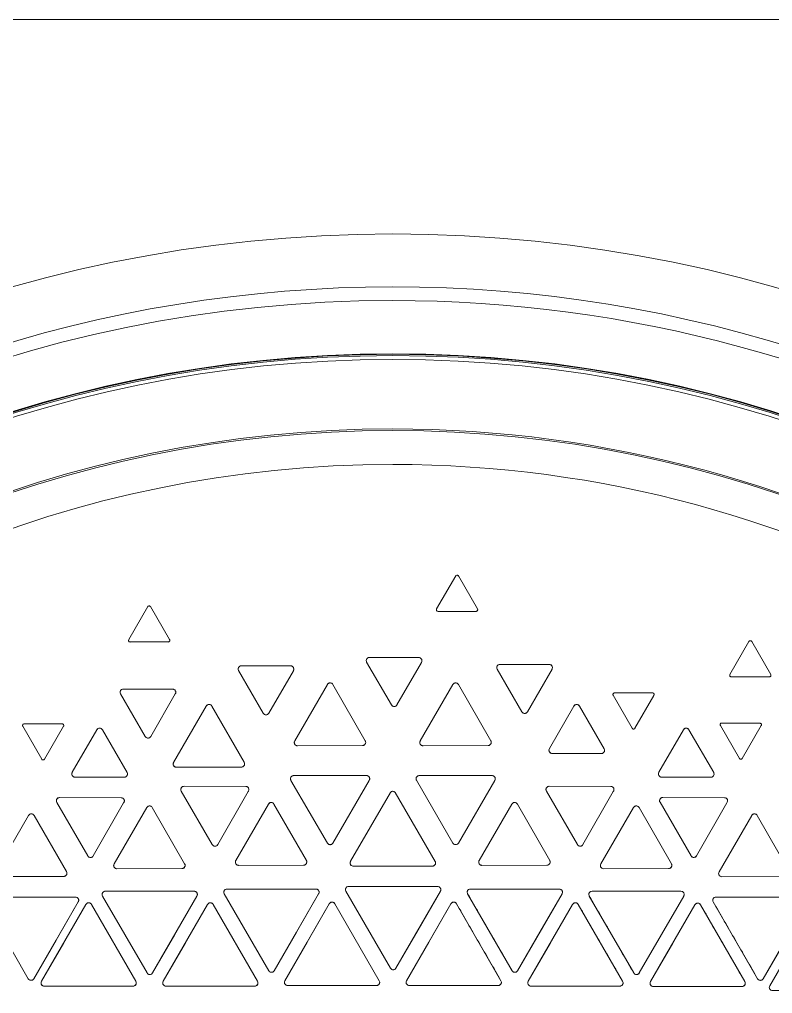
# Model space of a CAD drawing. Header units: millimetres. Extents: x 177 to 25619, y -4018 to 1995.
# Drawn here: x 1574.3 to 1809, y -1626.1 to -1322.3 of the extents above; entities that cross this region are included whole.
import ezdxf

# ---------------------------------------------------------------- set-up
doc = ezdxf.new("R2010")
doc.units = ezdxf.units.MM
doc.layers.add('A-ELEC-MECH-EQUIP', color=7, linetype='Continuous', lineweight=5)
doc.layers.add('CASSETTE UNIT 2.5 TR', color=7, linetype='Continuous', lineweight=9)

# ---------------------------------------------------------------- blocks, each defined once
blk = doc.blocks.new('CAN_MC-MCH_Cassette Indoor Unit3 - 2_0 TR-1100603-CONCOURSE LEVEL  VAC LAYOUT SHEET 2 OF 2')
at = {"layer": 'A-ELEC-MECH-EQUIP', "color": 3, "true_color": 0x00ff00}
for p, q in [((500.38, -459.14), (500.38, 459.13)), ((500.38, 459.13), (500.38, -459.14)), ((225.24, 127.5), (201.25, 113.65)), ((201.25, 113.65), (225.24, 127.5)), ((226.73, 126.64), (226.73, 98.94)), ((233.08, 122.89), (233.13, 102.61)), ((233.13, 102.61), (233.08, 122.89)), ((252.17, 113.57), (234.58, 123.75)), ((234.58, 123.75), (252.17, 113.57)), ((279.97, 115.39), (269.71, 109.48)), ((269.71, 109.48), (279.97, 115.39)), ((280.74, 103.1), (280.74, 114.95)), ((280.74, 114.95), (280.74, 103.1)), ((200.45, 109.54), (224.44, 95.69)), ((225.24, 98.07), (201.25, 111.92)), ((234.64, 101.75), (252.17, 111.84)), ((252.17, 111.84), (234.64, 101.75)), ((252.17, 111.84), (252.17, 111.84)), ((198.95, 80.97), (198.95, 108.67)), ((269.71, 108.6), (280, 102.66)), ((280, 102.66), (269.71, 108.6)), ((256.25, 104.78), (239.56, 95.11)), ((239.56, 95.11), (256.25, 104.78)), ((257.7, 84.66), (257.75, 103.91)), ((257.75, 103.91), (257.7, 84.66)), ((233.13, 102.61), (233.13, 102.61)), ((280, 102.66), (280, 102.66)), ((264.11, 99.05), (264.11, 83.71)), ((264.11, 83.71), (264.11, 99.05)), ((278.91, 92.29), (265.63, 99.94)), ((265.63, 99.94), (278.91, 92.29)), ((265.63, 99.94), (265.63, 99.94)), ((200.45, 80.11), (224.44, 93.96)), ((224.44, 93.96), (200.45, 80.11)), ((224.44, 93.96), (224.44, 93.96)), ((239.56, 93.38), (256.11, 83.94)), ((256.11, 83.94), (239.56, 93.38)), ((239.56, 93.38), (239.56, 93.38)), ((278.91, 92.29), (278.91, 92.29)), ((227.04, 90.5), (203.05, 76.64)), ((203.05, 76.64), (227.04, 90.5)), ((228.53, 89.63), (228.53, 61.93)), ((228.53, 89.63), (228.53, 89.63)), ((265.59, 82.84), (278.91, 90.57)), ((278.91, 90.57), (265.59, 82.84)), ((235.55, 86.04), (235.6, 65.77)), ((235.6, 65.77), (235.55, 86.04)), ((235.55, 86.04), (235.55, 86.04)), ((254.64, 76.72), (237.05, 86.9)), ((237.05, 86.9), (254.64, 76.72)), ((256.11, 83.94), (256.11, 83.94)), ((290.1, 84.92), (276.79, 77.19)), ((276.79, 77.19), (290.1, 84.92)), ((291.59, 68.7), (291.59, 84.04)), ((291.59, 84.04), (291.59, 68.7)), ((317.28, 76.42), (307, 82.36)), ((307, 82.36), (317.28, 76.42)), ((307, 82.36), (307, 82.36)), ((306.26, 81.92), (306.26, 70.07)), ((306.26, 70.07), (306.26, 81.92)), ((227.04, 61.07), (203.05, 74.92)), ((237.11, 64.91), (254.64, 74.99)), ((254.64, 74.99), (237.11, 64.91)), ((254.64, 74.99), (254.64, 74.99)), ((276.79, 75.47), (290.06, 67.82)), ((290.06, 67.82), (276.79, 75.47)), ((276.79, 75.47), (276.79, 75.47)), ((307.02, 69.63), (317.28, 75.54)), ((317.28, 75.54), (307.02, 69.63)), ((198.95, 43.04), (198.95, 70.74)), ((200.45, 71.61), (224.44, 57.76)), ((267.2, 67.48), (267.26, 47.2)), ((267.26, 47.2), (267.2, 67.48)), ((267.2, 67.48), (267.2, 67.48)), ((286.3, 58.16), (268.7, 68.34)), ((268.7, 68.34), (286.3, 58.16)), ((290.06, 67.82), (290.06, 67.82)), ((235.6, 65.77), (235.6, 65.77)), ((259.76, 65.97), (243.07, 56.29)), ((243.07, 56.29), (259.76, 65.97)), ((261.21, 45.84), (261.26, 65.1)), ((261.26, 65.1), (261.21, 45.84)), ((200.45, 42.18), (224.44, 56.03)), ((224.44, 56.03), (200.45, 42.18)), ((224.44, 56.03), (224.44, 56.03)), ((268.76, 46.34), (286.3, 56.43)), ((286.3, 56.43), (268.76, 46.34)), ((286.3, 56.43), (286.3, 56.43)), ((227.74, 52.57), (203.75, 38.72)), ((203.75, 38.72), (227.74, 52.57)), ((229.23, 24), (229.23, 51.7)), ((229.23, 51.7), (229.23, 24)), ((229.23, 51.7), (229.23, 51.7)), ((243.07, 54.57), (259.62, 45.13)), ((259.62, 45.13), (243.07, 54.57)), ((243.07, 54.57), (243.07, 54.57)), ((255.71, 38.79), (238.11, 48.97)), ((238.11, 48.97), (255.71, 38.79)), ((236.61, 48.11), (236.67, 27.84)), ((236.67, 27.84), (236.61, 48.11)), ((236.61, 48.11), (236.61, 48.11)), ((267.26, 47.2), (267.26, 47.2)), ((297.35, 48.13), (284.04, 40.4)), ((284.04, 40.4), (297.35, 48.13)), ((298.84, 31.92), (298.84, 47.25)), ((298.84, 47.25), (298.84, 31.92)), ((259.62, 45.13), (259.62, 45.13)), ((227.74, 23.14), (203.75, 36.99)), ((238.17, 26.98), (255.71, 37.07)), ((255.71, 37.07), (238.17, 26.98)), ((255.71, 37.07), (255.71, 37.07)), ((284.04, 38.68), (297.31, 31.03)), ((297.31, 31.03), (284.04, 38.68)), ((284.04, 38.68), (284.04, 38.68)), ((200.65, 33.68), (224.64, 19.83)), ((199.15, 32.82), (199.15, 5.11)), ((199.15, 5.11), (199.15, 32.82)), ((263.11, 31.77), (243.55, 20.42)), ((243.55, 20.42), (263.11, 31.77)), ((264.59, 8.22), (264.59, 30.92)), ((264.59, 30.92), (264.59, 8.22)), ((264.59, 30.92), (264.59, 30.92)), ((293.01, 20.43), (275.42, 30.61)), ((275.42, 30.61), (293.01, 20.43)), ((297.31, 31.03), (297.31, 31.03)), ((236.67, 27.84), (236.67, 27.84)), ((273.92, 29.75), (273.97, 9.47)), ((273.97, 9.47), (273.92, 29.75)), ((273.92, 29.75), (273.92, 29.75)), ((243.55, 18.7), (263.1, 7.35)), ((263.1, 7.35), (243.55, 18.7)), ((275.47, 8.61), (293.01, 18.7)), ((293.01, 18.7), (275.47, 8.61)), ((293.01, 18.7), (293.01, 18.7)), ((200.65, 4.25), (224.64, 18.1)), ((224.64, 18.1), (200.65, 4.25)), ((224.64, 18.1), (224.64, 18.1)), ((228.54, 14.64), (204.55, 0.79)), ((204.55, 0.79), (228.54, 14.64)), ((230.03, 0), (230.03, 13.77)), ((230.03, 13.77), (230.03, -13.93)), ((230.03, 13.77), (230.03, 13.77)), ((236.39, 12.2), (236.39, 0)), ((236.39, -12.37), (236.39, 12.2)), ((236.39, 12.2), (236.39, 12.2)), ((259.28, 0.78), (237.87, 13.2)), ((237.87, 13.2), (259.28, 0.78)), ((273.97, 9.47), (273.97, 9.47)), ((263.1, 7.35), (263.1, 7.35)), ((299.96, 8.19), (286.64, 0.46)), ((286.64, 0.46), (299.96, 8.19)), ((301.44, 0), (301.44, 7.32)), ((301.44, 7.32), (301.44, -8.02)), ((236.39, 0), (236.39, -12.37)), ((228.54, -14.79), (204.55, -0.94)), ((230.03, -13.93), (230.03, 0)), ((237.79, -13.17), (259.28, -0.71)), ((259.28, -0.71), (237.79, -13.17)), ((286.64, -1.25), (299.92, -8.9)), ((299.92, -8.9), (286.64, -1.25)), ((286.64, -1.25), (286.64, -1.25)), ((301.44, -8.02), (301.44, 0)), ((199.15, -5.11), (199.15, -32.82)), ((199.15, -32.82), (199.15, -5.11)), ((200.65, -4.25), (224.64, -18.1)), ((263.13, -7.35), (243.57, -18.7)), ((243.57, -18.7), (263.13, -7.35)), ((264.61, -30.91), (264.61, -8.21)), ((264.61, -8.21), (264.61, -30.91)), ((264.61, -8.21), (264.61, -8.21)), ((293.01, -18.7), (275.42, -8.52)), ((275.42, -8.52), (293.01, -18.7)), ((299.92, -8.9), (299.92, -8.9)), ((273.92, -9.38), (273.97, -29.66)), ((273.97, -29.66), (273.92, -9.38)), ((273.92, -9.38), (273.92, -9.38)), ((237.79, -13.17), (237.79, -13.17)), ((315.82, -14.07), (315.82, -25.92)), ((315.82, -25.92), (315.82, -14.07)), ((326.85, -19.57), (316.56, -13.63)), ((316.56, -13.63), (326.85, -19.57)), ((316.56, -13.63), (316.56, -13.63)), ((224.64, -19.83), (200.65, -33.68)), ((224.64, -19.83), (224.64, -19.83)), ((243.57, -20.43), (263.12, -31.77)), ((263.12, -31.77), (243.57, -20.43)), ((275.47, -30.52), (293.01, -20.43)), ((293.01, -20.43), (275.47, -30.52)), ((293.01, -20.43), (293.01, -20.43)), ((316.59, -26.36), (326.85, -20.44)), ((326.85, -20.44), (316.59, -26.36)), ((203.75, -37.14), (227.74, -23.29)), ((229.23, -51.86), (229.23, -24.16)), ((229.23, -24.16), (229.23, -51.86)), ((229.23, -24.16), (229.23, -24.16)), ((255.71, -37.07), (238.11, -26.89)), ((238.11, -26.89), (255.71, -37.07)), ((236.61, -27.75), (236.67, -48.02)), ((236.67, -48.02), (236.61, -27.75)), ((236.61, -27.75), (236.61, -27.75)), ((273.97, -29.66), (273.97, -29.66)), ((263.12, -31.77), (263.12, -31.77)), ((297.79, -32.49), (284.48, -40.22)), ((284.48, -40.22), (297.79, -32.49)), ((299.28, -48.7), (299.28, -33.37)), ((299.28, -33.37), (299.28, -48.7)), ((227.74, -52.72), (203.75, -38.87)), ((238.17, -48.88), (255.71, -38.79)), ((255.71, -38.79), (238.17, -48.88)), ((255.71, -38.79), (255.71, -38.79)), ((200.45, -42.18), (224.44, -56.03)), ((284.48, -41.94), (297.75, -49.59)), ((297.75, -49.59), (284.48, -41.94)), ((284.48, -41.94), (284.48, -41.94)), ((198.95, -70.75), (198.95, -43.04)), ((236.67, -48.02), (236.67, -48.02)), ((259.78, -47.84), (243.08, -57.51)), ((243.08, -57.51), (259.78, -47.84)), ((261.22, -67.96), (261.27, -48.71)), ((261.27, -48.71), (261.22, -67.96)), ((271.5, -49.66), (271.5, -65)), ((271.5, -65), (271.5, -49.66)), ((286.3, -56.43), (273.02, -48.78)), ((273.02, -48.78), (286.3, -56.43)), ((273.02, -48.78), (273.02, -48.78)), ((297.75, -49.59), (297.75, -49.59)), ((286.3, -56.43), (286.3, -56.43)), ((224.44, -57.75), (200.45, -71.61)), ((224.44, -57.75), (224.44, -57.75)), ((243.08, -59.24), (259.63, -68.68)), ((259.63, -68.68), (243.08, -59.24)), ((243.08, -59.24), (243.08, -59.24)), ((272.98, -65.88), (286.3, -58.15)), ((286.3, -58.15), (272.98, -65.88)), ((203.05, -75.07), (227.04, -61.22)), ((228.53, -62.09), (228.53, -89.78)), ((228.53, -62.09), (228.53, -62.09)), ((235.55, -65.68), (235.6, -85.95)), ((235.6, -85.95), (235.55, -65.68)), ((235.55, -65.68), (235.55, -65.68)), ((254.64, -74.99), (237.05, -64.81)), ((237.05, -64.81), (254.64, -74.99)), ((259.63, -68.68), (259.63, -68.68)), ((289.64, -68.63), (279.35, -74.57)), ((279.35, -74.57), (289.64, -68.63)), ((289.64, -68.63), (289.64, -68.63)), ((290.38, -80.92), (290.38, -69.07)), ((290.38, -69.07), (290.38, -80.92)), ((279.35, -75.45), (289.62, -81.36)), ((289.62, -81.36), (279.35, -75.45)), ((227.04, -90.65), (203.05, -76.8)), ((237.11, -86.81), (254.64, -76.72)), ((254.64, -76.72), (237.11, -86.81)), ((254.64, -76.72), (254.64, -76.72)), ((198.85, -108.85), (198.85, -81.15)), ((200.35, -80.29), (224.34, -94.14)), ((256.27, -83.26), (239.58, -92.93)), ((239.58, -92.93), (256.27, -83.26)), ((257.71, -103.38), (257.77, -84.12)), ((257.77, -84.12), (257.71, -103.38)), ((264.11, -83.79), (264.11, -99.13)), ((264.11, -99.13), (264.11, -83.79)), ((278.9, -90.56), (265.63, -82.91)), ((265.63, -82.91), (278.9, -90.56)), ((265.63, -82.91), (265.63, -82.91)), ((235.6, -85.95), (235.6, -85.95)), ((278.9, -90.56), (278.9, -90.56)), ((265.59, -100.01), (278.9, -92.27)), ((278.9, -92.27), (265.59, -100.01)), ((224.34, -95.86), (200.35, -109.71)), ((224.34, -95.86), (224.34, -95.86)), ((239.58, -94.65), (256.13, -104.09)), ((256.13, -104.09), (239.58, -94.65)), ((239.58, -94.65), (239.58, -94.65)), ((201.25, -113.69), (225.24, -99.84)), ((226.73, -100.71), (226.73, -128.41)), ((226.73, -100.71), (226.73, -100.71)), ((233.08, -102.52), (233.13, -122.8)), ((233.13, -122.8), (233.08, -102.52)), ((233.08, -102.52), (233.08, -102.52)), ((252.17, -111.84), (234.58, -101.66)), ((234.58, -101.66), (252.17, -111.84)), ((280.23, -102.07), (269.95, -108.01)), ((269.95, -108.01), (280.23, -102.07)), ((280.23, -102.07), (280.23, -102.07)), ((280.97, -114.36), (280.97, -102.51)), ((280.97, -102.51), (280.97, -114.36)), ((256.13, -104.09), (256.13, -104.09)), ((295.4, -105.47), (295.4, -117.32)), ((295.4, -117.32), (295.4, -105.47)), ((306.43, -110.97), (296.14, -105.03)), ((296.14, -105.03), (306.43, -110.97)), ((296.14, -105.03), (296.14, -105.03)), ((269.95, -108.89), (280.21, -114.8)), ((280.21, -114.8), (269.95, -108.89)), ((296.17, -117.76), (306.43, -111.84)), ((306.43, -111.84), (296.17, -117.76)), ((225.24, -129.27), (201.25, -115.42)), ((234.64, -123.66), (252.17, -113.57)), ((252.17, -113.57), (234.64, -123.66)), ((252.17, -113.57), (252.17, -113.57)), ((197.55, -146.03), (197.55, -118.32)), ((199.05, -117.46), (223.04, -131.31))]:
    blk.add_line(p, q, dxfattribs=at)
at = {"layer": 'A-ELEC-MECH-EQUIP', "color": 3, "true_color": 0x00ff00, "flags": 128}
for points in [[(198.95, 108.67), (198.98, 108.9), (199.06, 109.12), (199.19, 109.32), (199.35, 109.48), (199.55, 109.59), (199.77, 109.66), (200.01, 109.67), (200.23, 109.63), (200.45, 109.54)], [(224.44, 95.69), (212.44, 102.61), (200.45, 109.54)], [(201.25, 111.92), (213.24, 105), (225.24, 98.07)], [(226.73, 98.94), (226.71, 98.71), (226.63, 98.49), (226.5, 98.29), (226.33, 98.13), (226.13, 98.02), (225.91, 97.95), (225.68, 97.94), (225.45, 97.98), (225.24, 98.07)], [(224.44, 95.69), (224.62, 95.55), (224.77, 95.37), (224.88, 95.16), (224.93, 94.94), (224.93, 94.71), (224.88, 94.48), (224.78, 94.28), (224.63, 94.1), (224.44, 93.96)], [(227.04, 90.5), (227.25, 90.59), (227.48, 90.63), (227.71, 90.62), (227.93, 90.55), (228.13, 90.43), (228.3, 90.28), (228.43, 90.08), (228.51, 89.86), (228.53, 89.63)], [(264.11, 83.71), (264.15, 83.43), (264.28, 83.16), (264.48, 82.95), (264.73, 82.8), (265.02, 82.74), (265.31, 82.76), (265.59, 82.84)], [(291.59, 84.04), (291.54, 84.33), (291.42, 84.59), (291.22, 84.81), (290.96, 84.95), (290.68, 85.02), (290.39, 84.99), (290.1, 84.92)], [(200.45, 80.11), (200.23, 80.02), (200.01, 79.98), (199.77, 79.99), (199.55, 80.05), (199.35, 80.17), (199.19, 80.33), (199.06, 80.52), (198.98, 80.74), (198.95, 80.97)], [(203.05, 74.92), (215.04, 67.99), (227.04, 61.07)], [(198.95, 70.74), (198.98, 70.98), (199.06, 71.19), (199.19, 71.39), (199.35, 71.55), (199.55, 71.66), (199.77, 71.73), (200.01, 71.74), (200.23, 71.7), (200.45, 71.61)], [(224.44, 57.76), (212.44, 64.68), (200.45, 71.61)], [(228.53, 61.93), (228.51, 61.7), (228.43, 61.48), (228.3, 61.29), (228.13, 61.13), (227.93, 61.01), (227.71, 60.95), (227.48, 60.94), (227.25, 60.98), (227.04, 61.07)], [(224.44, 57.76), (224.62, 57.62), (224.77, 57.44), (224.88, 57.23), (224.93, 57.01), (224.93, 56.78), (224.88, 56.56), (224.78, 56.35), (224.63, 56.17), (224.44, 56.03)], [(227.74, 52.57), (227.95, 52.66), (228.18, 52.7), (228.41, 52.69), (228.63, 52.62), (228.83, 52.51), (229, 52.35), (229.13, 52.15), (229.21, 51.93), (229.23, 51.7)], [(298.84, 47.25), (298.79, 47.54), (298.67, 47.81), (298.47, 48.02), (298.21, 48.16), (297.93, 48.23), (297.64, 48.2), (297.35, 48.13)], [(200.45, 42.18), (200.23, 42.09), (200.01, 42.05), (199.77, 42.06), (199.55, 42.12), (199.35, 42.24), (199.19, 42.4), (199.06, 42.59), (198.98, 42.81), (198.95, 43.04)], [(203.75, 36.99), (215.74, 30.06), (227.74, 23.14)], [(199.15, 32.82), (199.18, 33.05), (199.26, 33.26), (199.39, 33.46), (199.55, 33.62), (199.75, 33.73), (199.97, 33.8), (200.21, 33.81), (200.43, 33.77), (200.65, 33.68)], [(224.64, 19.83), (212.64, 26.75), (200.65, 33.68)], [(229.23, 24), (229.21, 23.77), (229.13, 23.55), (229, 23.36), (228.83, 23.2), (228.63, 23.08), (228.41, 23.02), (228.18, 23.01), (227.95, 23.05), (227.74, 23.14)], [(224.64, 19.83), (224.82, 19.69), (224.97, 19.51), (225.08, 19.31), (225.13, 19.08), (225.13, 18.85), (225.08, 18.63), (224.98, 18.42), (224.83, 18.24), (224.64, 18.1)], [(228.54, 14.64), (228.75, 14.73), (228.98, 14.77), (229.21, 14.76), (229.43, 14.69), (229.63, 14.58), (229.8, 14.42), (229.93, 14.22), (230.01, 14), (230.03, 13.77)], [(301.44, 7.32), (301.4, 7.61), (301.27, 7.87), (301.07, 8.08), (300.82, 8.23), (300.53, 8.29), (300.24, 8.27), (299.96, 8.19)], [(200.65, 4.25), (200.43, 4.16), (200.21, 4.12), (199.97, 4.13), (199.75, 4.2), (199.55, 4.31), (199.39, 4.47), (199.26, 4.66), (199.18, 4.88), (199.15, 5.11)], [(204.55, -0.94), (216.54, -7.86), (228.54, -14.79)], [(199.15, -5.11), (199.18, -4.88), (199.26, -4.66), (199.39, -4.47), (199.55, -4.31), (199.75, -4.2), (199.97, -4.13), (200.21, -4.12), (200.43, -4.16), (200.65, -4.25)], [(224.64, -18.1), (212.64, -11.18), (200.65, -4.25)], [(230.03, -13.93), (230.01, -14.16), (229.93, -14.38), (229.8, -14.57), (229.63, -14.73), (229.43, -14.84), (229.21, -14.91), (228.98, -14.92), (228.75, -14.88), (228.54, -14.79)], [(224.64, -18.1), (224.82, -18.24), (224.97, -18.42), (225.08, -18.62), (225.13, -18.85), (225.13, -19.08), (225.08, -19.3), (224.98, -19.51), (224.83, -19.69), (224.64, -19.83)], [(227.74, -23.29), (227.95, -23.2), (228.18, -23.16), (228.41, -23.17), (228.63, -23.24), (228.83, -23.35), (229, -23.51), (229.13, -23.71), (229.21, -23.92), (229.23, -24.16)], [(200.65, -33.68), (200.43, -33.77), (200.21, -33.81), (199.97, -33.8), (199.75, -33.73), (199.55, -33.62), (199.39, -33.46), (199.26, -33.27), (199.18, -33.05), (199.15, -32.82)], [(299.28, -33.37), (299.23, -33.08), (299.1, -32.81), (298.9, -32.6), (298.65, -32.46), (298.37, -32.39), (298.07, -32.42), (297.79, -32.49)], [(203.75, -38.87), (215.74, -45.79), (227.74, -52.72)], [(198.95, -43.04), (198.98, -42.81), (199.06, -42.59), (199.19, -42.4), (199.35, -42.24), (199.55, -42.13), (199.77, -42.06), (200.01, -42.05), (200.23, -42.09), (200.45, -42.18)], [(224.44, -56.03), (212.44, -49.11), (200.45, -42.18)], [(229.23, -51.86), (229.21, -52.09), (229.13, -52.31), (229, -52.5), (228.83, -52.66), (228.63, -52.77), (228.41, -52.84), (228.18, -52.85), (227.95, -52.81), (227.74, -52.72)], [(224.44, -56.03), (224.62, -56.17), (224.77, -56.35), (224.88, -56.55), (224.93, -56.78), (224.93, -57.01), (224.88, -57.23), (224.78, -57.44), (224.63, -57.62), (224.44, -57.75)], [(227.04, -61.22), (227.25, -61.13), (227.48, -61.09), (227.71, -61.1), (227.93, -61.17), (228.13, -61.28), (228.3, -61.44), (228.43, -61.63), (228.51, -61.85), (228.53, -62.09)], [(271.5, -65), (271.54, -65.29), (271.67, -65.55), (271.87, -65.77), (272.12, -65.91), (272.41, -65.98), (272.7, -65.95), (272.98, -65.88)], [(200.45, -71.61), (200.23, -71.7), (200.01, -71.74), (199.77, -71.73), (199.55, -71.66), (199.35, -71.55), (199.19, -71.39), (199.06, -71.19), (198.98, -70.98), (198.95, -70.75)], [(203.05, -76.8), (215.04, -83.72), (227.04, -90.65)], [(198.85, -81.15), (198.88, -80.92), (198.96, -80.7), (199.08, -80.5), (199.25, -80.35), (199.45, -80.23), (199.67, -80.16), (199.9, -80.15), (200.13, -80.19), (200.35, -80.29)], [(224.34, -94.14), (212.34, -87.21), (200.35, -80.29)], [(228.53, -89.78), (228.51, -90.02), (228.43, -90.23), (228.3, -90.43), (228.13, -90.59), (227.93, -90.7), (227.71, -90.77), (227.48, -90.78), (227.25, -90.74), (227.04, -90.65)], [(224.34, -94.14), (224.52, -94.27), (224.67, -94.45), (224.78, -94.66), (224.83, -94.88), (224.83, -95.11), (224.78, -95.34), (224.67, -95.54), (224.52, -95.72), (224.34, -95.86)], [(225.24, -99.84), (225.45, -99.75), (225.68, -99.71), (225.91, -99.72), (226.13, -99.79), (226.33, -99.9), (226.5, -100.06), (226.63, -100.26), (226.71, -100.48), (226.73, -100.71)], [(264.11, -99.13), (264.15, -99.42), (264.28, -99.68), (264.48, -99.9), (264.73, -100.04), (265.02, -100.11), (265.31, -100.08), (265.59, -100.01)], [(200.35, -109.71), (200.13, -109.8), (199.9, -109.85), (199.67, -109.83), (199.45, -109.77), (199.25, -109.65), (199.08, -109.49), (198.96, -109.3), (198.88, -109.08), (198.85, -108.85)], [(201.25, -115.42), (213.24, -122.34), (225.24, -129.27)], [(197.55, -118.32), (197.58, -118.09), (197.66, -117.87), (197.79, -117.68), (197.95, -117.52), (198.15, -117.41), (198.37, -117.34), (198.61, -117.33), (198.83, -117.37), (199.05, -117.46)], [(223.04, -131.31), (211.04, -124.39), (199.05, -117.46)]]:
    blk.add_lwpolyline(points, dxfattribs=at)
at = {"layer": 'A-ELEC-MECH-EQUIP', "color": 3, "true_color": 0x00ff00}
for centre, radius, start, end in [((0, 0), 433.5, 360, 180), ((0, 0), 412.75, 0, 180), ((0, 0), 396.14, 360, 180), ((0, 0), 395.97, 360, 180), ((0, 0), 395.57, 360, 180), ((0, 0), 394.39, 360, 180), ((0, 0), 372.71, 0, 180), ((0, 0), 372.2, 360, 180), ((0, 0), 361.63, 0, 180), ((0, 0), 417.01, 322.3479, 37.6931), ((0, 0), 417.01, 322.3479, 37.6931), ((280.23, 114.95), 0.509, 0, 119.9708), ((201.75, 112.79), 0.996, 120, 240), ((251.67, 112.71), 0.998, 300.0546, 59.9454), ((269.97, 109.04), 0.505, 119.9708, 240), ((256.75, 103.91), 0.997, 359.8486, 119.9969), ((234.14, 102.62), 1, 180.6962, 299.9133), ((280.24, 103.1), 0.499, 240.8062, 0), ((265.13, 99.05), 1.02, 60.1739, 180), ((240.06, 94.24), 0.998, 120.0869, 239.9131), ((278.41, 91.43), 0.992, 300.1521, 59.8479), ((236.55, 86.04), 0.999, 59.9454, 179.8812), ((256.74, 84.66), 0.956, 228.5413, 359.8486), ((265.09, 83.71), 0.976, 180, 300.1061), ((290.61, 84.04), 0.976, 0, 120.1061), ((306.75, 81.92), 0.499, 60.8062, 180), ((203.55, 75.78), 0.996, 120, 240), ((254.14, 75.86), 0.998, 300.0546, 59.9454), ((277.29, 76.33), 0.992, 120.1521, 239.8479), ((317.03, 75.98), 0.505, 299.9708, 60), ((306.76, 70.07), 0.509, 180, 299.9708), ((268.2, 67.47), 0.999, 59.9454, 179.8812), ((290.57, 68.7), 1.02, 240.1739, 0), ((236.61, 65.78), 1, 180.6962, 299.9133), ((260.26, 65.1), 0.997, 359.8486, 119.9969), ((285.8, 57.29), 0.998, 300.0546, 59.9454), ((243.57, 55.43), 0.998, 120.0869, 239.9131), ((237.61, 48.11), 0.999, 59.9454, 179.8812), ((260.25, 45.85), 0.956, 228.5413, 359.8486), ((268.26, 47.21), 1, 180.6962, 299.9133), ((297.86, 47.25), 0.976, 0, 120.1061), ((284.54, 39.54), 0.992, 120.1521, 239.8479), ((204.25, 37.85), 0.996, 120, 240), ((255.21, 37.93), 0.998, 300.0546, 59.9454), ((263.61, 30.92), 0.981, 359.7666, 120.1243), ((274.92, 29.74), 0.999, 59.9454, 179.8812), ((297.82, 31.92), 1.02, 240.1739, 0), ((237.67, 27.85), 1, 180.6962, 299.9133), ((244.05, 19.56), 0.996, 120.1243, 239.8676), ((292.51, 19.57), 0.998, 300.0546, 59.9454), ((237.37, 12.35), 0.991, 59.8676, 188.5973), ((274.97, 9.48), 1, 180.6962, 299.9133), ((263.6, 8.22), 0.996, 240.2373, 0.0112), ((300.46, 7.32), 0.976, 360, 120.1061), ((0, 0), 433.5, 180, 360), ((0, 0), 412.75, 180, 0), ((0, 0), 396.14, 180, 360), ((0, 0), 395.97, 180, 360), ((0, 0), 395.57, 180, 360), ((0, 0), 394.39, 180, 360), ((0, 0), 372.71, 180, 0), ((0, 0), 372.2, 180, 360), ((0, 0), 361.63, 180, 0), ((205.05, -0.08), 0.996, 120, 240), ((258.84, 0.04), 0.859, 300.1243, 59.8676), ((287.14, -0.4), 0.992, 120.1521, 239.8479), ((263.62, -8.2), 0.981, 359.7666, 120.1243), ((274.92, -9.39), 0.999, 59.9454, 179.8812), ((300.42, -8.02), 1.02, 240.1739, 0), ((237.33, -12.37), 0.932, 180, 300), ((316.32, -14.07), 0.499, 60.8062, 180), ((244.07, -19.56), 0.996, 120.1243, 239.8676), ((292.51, -19.56), 0.998, 300.0546, 59.9454), ((326.59, -20), 0.505, 299.9708, 60), ((237.61, -27.75), 0.999, 59.9454, 179.8812), ((316.33, -25.92), 0.509, 180, 299.9708), ((274.97, -29.65), 1, 180.6962, 299.9133), ((263.61, -30.91), 0.996, 240.2373, 0.0112), ((298.3, -33.37), 0.976, 360, 120.1061), ((204.25, -38), 0.996, 120, 240), ((255.21, -37.93), 0.998, 300.0546, 59.9454), ((284.98, -41.08), 0.992, 120.1521, 239.8479), ((237.67, -48.01), 1, 180.6962, 299.9133), ((260.27, -48.71), 0.997, 359.8486, 119.9969), ((272.52, -49.66), 1.02, 60.1739, 180), ((298.26, -48.7), 1.02, 240.1739, 0), ((243.58, -58.38), 0.998, 120.0869, 239.9131), ((285.8, -57.29), 0.992, 300.1521, 59.8479), ((236.55, -65.68), 0.999, 59.9454, 179.8812), ((272.48, -65), 0.976, 180, 300.1061), ((260.26, -67.96), 0.956, 228.5413, 359.8486), ((289.88, -69.07), 0.499, 0, 119.1938), ((203.55, -75.93), 0.996, 120, 240), ((254.14, -75.86), 0.998, 300.0546, 59.9454), ((279.61, -75.01), 0.505, 120, 240.0292), ((289.87, -80.92), 0.509, 240.0292, 0), ((256.77, -84.12), 0.997, 359.8486, 119.9969), ((265.13, -83.79), 1.02, 60.1739, 180), ((236.61, -85.94), 1, 180.6962, 299.9133), ((278.41, -91.42), 0.992, 300.1521, 59.8479), ((240.08, -93.79), 0.998, 120.0869, 239.9131), ((265.08, -99.13), 0.976, 180, 300.1061), ((234.08, -102.53), 0.999, 59.9454, 179.8812), ((280.47, -102.51), 0.499, 0, 119.1938), ((256.76, -103.37), 0.956, 228.5413, 359.8486), ((295.9, -105.47), 0.499, 60.8062, 180), ((270.2, -108.45), 0.505, 120, 240.0292), ((251.67, -112.7), 0.998, 300.0546, 59.9454), ((306.17, -111.41), 0.505, 299.9708, 60), ((201.75, -114.56), 0.996, 120, 240), ((280.46, -114.36), 0.509, 240.0292, 0), ((295.91, -117.32), 0.509, 180, 299.9708)]:
    blk.add_arc(centre, radius, start, end, dxfattribs=at)
for points in [[(226.73, 98.94), (226.73, 103.55), (226.73, 112.79), (226.73, 122.02), (226.73, 126.64)], [(280.74, 114.95), (280.74, 115.04), (280.69, 115.22), (280.5, 115.41), (280.23, 115.48), (280.05, 115.44), (279.97, 115.39)], [(269.71, 109.48), (269.64, 109.43), (269.51, 109.31), (269.44, 109.04), (269.51, 108.77), (269.64, 108.65), (269.71, 108.6)], [(198.95, 108.67), (198.95, 104.06), (198.95, 94.82), (198.95, 85.59), (198.95, 80.97)], [(257.75, 103.91), (257.75, 104.01), (257.72, 104.21), (257.59, 104.48), (257.38, 104.7), (257.12, 104.86), (256.83, 104.92), (256.53, 104.9), (256.34, 104.83), (256.25, 104.78)], [(233.13, 102.61), (233.14, 102.51), (233.17, 102.31), (233.3, 102.04), (233.51, 101.82), (233.77, 101.67), (234.06, 101.61), (234.37, 101.63), (234.55, 101.7), (234.64, 101.75)], [(280, 102.66), (280.07, 102.62), (280.25, 102.58), (280.5, 102.65), (280.69, 102.84), (280.74, 103.01), (280.74, 103.1)], [(265.63, 99.94), (265.55, 99.99), (265.36, 100.06), (265.05, 100.08), (264.75, 100.01), (264.48, 99.86), (264.27, 99.63), (264.14, 99.36), (264.11, 99.15), (264.11, 99.05)], [(228.53, 61.93), (228.53, 66.55), (228.53, 75.78), (228.53, 85.01), (228.53, 89.63)], [(237.05, 86.9), (236.96, 86.95), (236.78, 87.03), (236.48, 87.05), (236.18, 86.98), (235.92, 86.83), (235.71, 86.61), (235.58, 86.34), (235.55, 86.14), (235.55, 86.04)], [(256.11, 83.94), (256.19, 83.87), (256.37, 83.76), (256.67, 83.69), (256.99, 83.72), (257.28, 83.85), (257.51, 84.06), (257.66, 84.34), (257.7, 84.55), (257.7, 84.66)], [(307, 82.36), (306.92, 82.4), (306.75, 82.44), (306.49, 82.37), (306.3, 82.18), (306.26, 82.01), (306.26, 81.92)], [(317.28, 75.54), (317.35, 75.59), (317.48, 75.71), (317.56, 75.98), (317.49, 76.25), (317.36, 76.37), (317.28, 76.42)], [(198.95, 70.74), (198.95, 66.13), (198.95, 56.89), (198.95, 47.66), (198.95, 43.04)], [(306.26, 70.07), (306.26, 69.98), (306.3, 69.8), (306.5, 69.61), (306.76, 69.54), (306.94, 69.58), (307.02, 69.63)], [(268.7, 68.34), (268.62, 68.39), (268.43, 68.46), (268.13, 68.48), (267.83, 68.42), (267.57, 68.27), (267.37, 68.05), (267.23, 67.77), (267.2, 67.57), (267.2, 67.48)], [(290.06, 67.82), (290.15, 67.77), (290.34, 67.7), (290.65, 67.67), (290.95, 67.74), (291.21, 67.9), (291.42, 68.12), (291.56, 68.4), (291.59, 68.6), (291.59, 68.7)], [(235.6, 65.77), (235.61, 65.67), (235.64, 65.47), (235.77, 65.2), (235.98, 64.98), (236.24, 64.83), (236.54, 64.76), (236.84, 64.78), (237.02, 64.86), (237.11, 64.91)], [(261.26, 65.1), (261.26, 65.2), (261.23, 65.4), (261.1, 65.67), (260.89, 65.89), (260.63, 66.04), (260.34, 66.11), (260.04, 66.09), (259.85, 66.02), (259.76, 65.97)], [(238.11, 48.97), (238.03, 49.02), (237.84, 49.1), (237.54, 49.12), (237.24, 49.05), (236.98, 48.9), (236.78, 48.68), (236.64, 48.41), (236.61, 48.21), (236.61, 48.11)], [(259.62, 45.13), (259.7, 45.06), (259.88, 44.95), (260.19, 44.88), (260.5, 44.91), (260.79, 45.04), (261.02, 45.25), (261.17, 45.53), (261.21, 45.74), (261.21, 45.84)], [(267.26, 47.2), (267.26, 47.1), (267.29, 46.9), (267.42, 46.63), (267.63, 46.41), (267.89, 46.26), (268.19, 46.2), (268.49, 46.22), (268.68, 46.29), (268.76, 46.34)], [(264.59, 30.92), (264.59, 31.01), (264.56, 31.21), (264.43, 31.48), (264.23, 31.7), (263.97, 31.85), (263.68, 31.91), (263.38, 31.89), (263.2, 31.82), (263.11, 31.77)], [(275.42, 30.61), (275.33, 30.66), (275.14, 30.73), (274.84, 30.76), (274.55, 30.69), (274.29, 30.54), (274.08, 30.32), (273.95, 30.05), (273.92, 29.85), (273.92, 29.75)], [(297.31, 31.03), (297.4, 30.98), (297.59, 30.91), (297.9, 30.89), (298.2, 30.95), (298.46, 31.11), (298.67, 31.33), (298.81, 31.61), (298.84, 31.81), (298.84, 31.92)], [(236.67, 27.84), (236.67, 27.74), (236.7, 27.54), (236.83, 27.27), (237.04, 27.05), (237.3, 26.9), (237.6, 26.83), (237.9, 26.85), (238.09, 26.93), (238.17, 26.98)], [(273.97, 9.47), (273.97, 9.37), (274, 9.17), (274.14, 8.9), (274.34, 8.68), (274.61, 8.53), (274.9, 8.47), (275.2, 8.49), (275.39, 8.56), (275.47, 8.61)], [(263.1, 7.35), (263.19, 7.3), (263.37, 7.23), (263.67, 7.21), (263.97, 7.27), (264.23, 7.42), (264.43, 7.65), (264.56, 7.92), (264.59, 8.12), (264.59, 8.22)], [(204.55, 0.79), (204.45, 0.73), (204.29, 0.6), (204.11, 0.32), (204.06, 0.11), (204.05, 0)], [(259.7, 0), (259.71, 0.1), (259.68, 0.31), (259.53, 0.59), (259.37, 0.73), (259.28, 0.78)], [(259.28, -0.71), (259.36, -0.66), (259.51, -0.54), (259.66, -0.29), (259.7, -0.1), (259.7, 0)], [(286.64, 0.46), (286.55, 0.41), (286.39, 0.28), (286.28, 0.1), (286.23, 0)], [(264.61, -8.21), (264.61, -8.11), (264.58, -7.91), (264.45, -7.64), (264.25, -7.42), (263.99, -7.27), (263.7, -7.21), (263.4, -7.23), (263.22, -7.3), (263.13, -7.35)], [(275.42, -8.52), (275.33, -8.47), (275.14, -8.4), (274.84, -8.37), (274.55, -8.44), (274.29, -8.59), (274.08, -8.81), (273.95, -9.08), (273.92, -9.28), (273.92, -9.38)], [(299.92, -8.9), (300, -8.95), (300.19, -9.03), (300.5, -9.05), (300.8, -8.98), (301.07, -8.83), (301.28, -8.6), (301.41, -8.32), (301.44, -8.12), (301.44, -8.02)], [(236.39, -12.37), (236.39, -12.46), (236.42, -12.64), (236.54, -12.9), (236.74, -13.11), (236.98, -13.25), (237.25, -13.31), (237.54, -13.29), (237.71, -13.22), (237.79, -13.17)], [(316.56, -13.63), (316.49, -13.59), (316.31, -13.54), (316.06, -13.62), (315.87, -13.81), (315.82, -13.98), (315.82, -14.07)], [(200.65, -33.68), (204.65, -31.37), (212.64, -26.75), (220.64, -22.13), (224.64, -19.83)], [(326.85, -20.44), (326.92, -20.4), (327.05, -20.27), (327.12, -20.01), (327.05, -19.74), (326.92, -19.61), (326.85, -19.57)], [(227.74, -23.29), (223.74, -25.6), (215.74, -30.22), (207.75, -34.83), (203.75, -37.14)], [(238.11, -26.89), (238.03, -26.84), (237.84, -26.76), (237.54, -26.74), (237.24, -26.81), (236.98, -26.96), (236.78, -27.18), (236.64, -27.45), (236.61, -27.65), (236.61, -27.75)], [(315.82, -25.92), (315.82, -26.01), (315.87, -26.18), (316.06, -26.38), (316.33, -26.45), (316.51, -26.4), (316.59, -26.36)], [(273.97, -29.66), (273.97, -29.76), (274, -29.96), (274.14, -30.23), (274.34, -30.45), (274.61, -30.6), (274.9, -30.66), (275.2, -30.64), (275.39, -30.57), (275.47, -30.52)], [(263.12, -31.77), (263.21, -31.82), (263.39, -31.89), (263.69, -31.92), (263.98, -31.85), (264.25, -31.7), (264.45, -31.48), (264.58, -31.21), (264.61, -31.01), (264.61, -30.91)], [(198.95, -43.04), (198.95, -47.66), (198.95, -56.89), (198.95, -66.13), (198.95, -70.75)], [(236.67, -48.02), (236.67, -48.12), (236.7, -48.32), (236.83, -48.59), (237.04, -48.81), (237.3, -48.96), (237.6, -49.03), (237.9, -49), (238.09, -48.93), (238.17, -48.88)], [(261.27, -48.71), (261.27, -48.61), (261.24, -48.41), (261.11, -48.14), (260.91, -47.92), (260.65, -47.76), (260.35, -47.7), (260.05, -47.72), (259.86, -47.79), (259.78, -47.84)], [(200.45, -71.61), (204.45, -69.3), (212.44, -64.68), (220.44, -60.06), (224.44, -57.75)], [(227.04, -61.22), (223.04, -63.53), (215.04, -68.15), (207.05, -72.76), (203.05, -75.07)], [(228.53, -89.78), (228.53, -85.17), (228.53, -75.94), (228.53, -66.7), (228.53, -62.09)], [(259.63, -68.68), (259.71, -68.75), (259.89, -68.86), (260.2, -68.93), (260.51, -68.9), (260.8, -68.77), (261.03, -68.56), (261.19, -68.28), (261.22, -68.07), (261.22, -67.96)], [(290.38, -69.07), (290.38, -68.98), (290.33, -68.81), (290.15, -68.62), (289.89, -68.55), (289.71, -68.59), (289.64, -68.63)], [(279.35, -74.57), (279.28, -74.61), (279.15, -74.74), (279.08, -75.01), (279.15, -75.27), (279.28, -75.4), (279.35, -75.45)], [(198.85, -81.15), (198.85, -85.77), (198.85, -95), (198.85, -104.23), (198.85, -108.85)], [(289.62, -81.36), (289.69, -81.41), (289.87, -81.45), (290.13, -81.38), (290.33, -81.19), (290.38, -81.01), (290.38, -80.92)], [(257.77, -84.12), (257.77, -84.02), (257.74, -83.82), (257.61, -83.55), (257.4, -83.33), (257.14, -83.18), (256.84, -83.11), (256.54, -83.13), (256.36, -83.21), (256.27, -83.26)], [(235.6, -85.95), (235.6, -86.05), (235.64, -86.25), (235.77, -86.52), (235.98, -86.74), (236.24, -86.89), (236.53, -86.96), (236.83, -86.93), (237.02, -86.86), (237.11, -86.81)], [(200.35, -109.71), (204.34, -107.4), (212.34, -102.79), (220.34, -98.17), (224.34, -95.86)], [(225.24, -99.84), (221.24, -102.15), (213.24, -106.77), (205.25, -111.38), (201.25, -113.69)], [(226.73, -128.41), (226.73, -123.79), (226.73, -114.56), (226.73, -105.32), (226.73, -100.71)], [(280.97, -102.51), (280.97, -102.42), (280.93, -102.25), (280.74, -102.06), (280.48, -101.99), (280.31, -102.03), (280.23, -102.07)], [(296.14, -105.03), (296.07, -104.99), (295.89, -104.95), (295.64, -105.02), (295.45, -105.21), (295.4, -105.38), (295.4, -105.47)], [(269.95, -108.01), (269.87, -108.05), (269.74, -108.18), (269.67, -108.45), (269.74, -108.71), (269.87, -108.84), (269.95, -108.89)], [(306.43, -111.84), (306.5, -111.8), (306.63, -111.67), (306.7, -111.41), (306.63, -111.14), (306.5, -111.01), (306.43, -110.97)], [(280.21, -114.8), (280.29, -114.85), (280.46, -114.89), (280.73, -114.82), (280.92, -114.63), (280.97, -114.45), (280.97, -114.36)], [(197.55, -118.32), (197.55, -122.94), (197.55, -132.17), (197.55, -141.41), (197.55, -146.03)], [(295.4, -117.32), (295.4, -117.41), (295.45, -117.58), (295.64, -117.78), (295.91, -117.85), (296.09, -117.81), (296.17, -117.76)]]:
    blk.add_open_spline(points, degree=3, dxfattribs=at)
for points, knots in [([(201.25, 113.65), (201.12, 113.58), (200.9, 113.37), (200.71, 112.89), (200.79, 112.33), (201.08, 112.02), (201.25, 111.92)], [-1, -1, -1, -1, -0.785714, -0.571429, -0.285714, 0, 0, 0, 0]), ([(252.17, 111.84), (252.3, 111.92), (252.53, 112.12), (252.71, 112.6), (252.63, 113.16), (252.35, 113.47), (252.17, 113.57)], [-1, -1, -1, -1, -0.785714, -0.571429, -0.285714, 0, 0, 0, 0]), ([(200.45, 109.54), (200.27, 109.64), (199.97, 109.71), (199.58, 109.62), (199.34, 109.48), (199.16, 109.3), (199, 109.05), (198.95, 108.83), (198.95, 108.67)], [0, 0, 0, 0, 0.285714, 0.428571, 0.571429, 0.678571, 0.785714, 1, 1, 1, 1]), ([(225.24, 98.07), (225.33, 98.02), (225.51, 97.95), (225.81, 97.93), (226.11, 97.99), (226.35, 98.13), (226.52, 98.31), (226.68, 98.56), (226.73, 98.78), (226.73, 98.94)], [0, 0, 0, 0, 0.142857, 0.285714, 0.428571, 0.571429, 0.678571, 0.785714, 1, 1, 1, 1]), ([(224.44, 93.96), (224.53, 94.01), (224.68, 94.14), (224.85, 94.39), (224.94, 94.67), (224.94, 94.95), (224.88, 95.19), (224.73, 95.46), (224.57, 95.61), (224.44, 95.69)], [0, 0, 0, 0, 0.142857, 0.285714, 0.428571, 0.571429, 0.678571, 0.785714, 1, 1, 1, 1]), ([(239.56, 95.11), (239.43, 95.03), (239.21, 94.83), (239.02, 94.35), (239.11, 93.79), (239.39, 93.48), (239.56, 93.38)], [-1, -1, -1, -1, -0.785714, -0.571429, -0.285714, 0, 0, 0, 0]), ([(278.91, 90.57), (279.03, 90.65), (279.25, 90.85), (279.44, 91.32), (279.36, 91.88), (279.08, 92.19), (278.91, 92.29)], [-1, -1, -1, -1, -0.785714, -0.571429, -0.285714, 0, 0, 0, 0]), ([(228.53, 89.63), (228.53, 89.83), (228.44, 90.13), (228.17, 90.43), (227.93, 90.56), (227.69, 90.63), (227.39, 90.64), (227.17, 90.57), (227.04, 90.5)], [0, 0, 0, 0, 0.285714, 0.428571, 0.571429, 0.678571, 0.785714, 1, 1, 1, 1]), ([(198.95, 80.97), (198.95, 80.77), (199.04, 80.48), (199.32, 80.18), (199.56, 80.04), (199.8, 79.98), (200.1, 79.97), (200.31, 80.03), (200.45, 80.11)], [0, 0, 0, 0, 0.285714, 0.428571, 0.571429, 0.678571, 0.785714, 1, 1, 1, 1]), ([(203.05, 76.64), (202.92, 76.57), (202.7, 76.36), (202.51, 75.89), (202.59, 75.32), (202.88, 75.02), (203.05, 74.92)], [-1, -1, -1, -1, -0.785714, -0.571429, -0.285714, 0, 0, 0, 0]), ([(254.64, 74.99), (254.77, 75.07), (255, 75.28), (255.18, 75.75), (255.1, 76.32), (254.82, 76.62), (254.64, 76.72)], [-1, -1, -1, -1, -0.785714, -0.571429, -0.285714, 0, 0, 0, 0]), ([(276.79, 77.19), (276.66, 77.11), (276.44, 76.91), (276.26, 76.43), (276.34, 75.87), (276.62, 75.57), (276.79, 75.47)], [-1, -1, -1, -1, -0.785714, -0.571429, -0.285714, 0, 0, 0, 0]), ([(200.45, 71.61), (200.27, 71.71), (199.97, 71.78), (199.58, 71.69), (199.34, 71.55), (199.16, 71.37), (199, 71.12), (198.95, 70.9), (198.95, 70.74)], [0, 0, 0, 0, 0.285714, 0.428571, 0.571429, 0.678571, 0.785714, 1, 1, 1, 1]), ([(227.04, 61.07), (227.13, 61.02), (227.31, 60.95), (227.61, 60.92), (227.91, 60.99), (228.15, 61.12), (228.32, 61.3), (228.48, 61.56), (228.53, 61.78), (228.53, 61.93)], [0, 0, 0, 0, 0.142857, 0.285714, 0.428571, 0.571429, 0.678571, 0.785714, 1, 1, 1, 1]), ([(224.44, 56.03), (224.53, 56.08), (224.68, 56.21), (224.85, 56.46), (224.94, 56.74), (224.94, 57.02), (224.88, 57.26), (224.73, 57.53), (224.57, 57.68), (224.44, 57.76)], [0, 0, 0, 0, 0.142857, 0.285714, 0.428571, 0.571429, 0.678571, 0.785714, 1, 1, 1, 1]), ([(286.3, 56.43), (286.42, 56.5), (286.65, 56.71), (286.84, 57.19), (286.75, 57.75), (286.47, 58.06), (286.3, 58.16)], [-1, -1, -1, -1, -0.785714, -0.571429, -0.285714, 0, 0, 0, 0]), ([(243.07, 56.29), (242.94, 56.22), (242.72, 56.01), (242.53, 55.54), (242.62, 54.97), (242.9, 54.67), (243.07, 54.57)], [-1, -1, -1, -1, -0.785714, -0.571429, -0.285714, 0, 0, 0, 0]), ([(229.23, 51.7), (229.23, 51.91), (229.14, 52.2), (228.87, 52.5), (228.63, 52.64), (228.39, 52.7), (228.09, 52.71), (227.87, 52.64), (227.74, 52.57)], [0, 0, 0, 0, 0.285714, 0.428571, 0.571429, 0.678571, 0.785714, 1, 1, 1, 1]), ([(198.95, 43.04), (198.95, 42.84), (199.04, 42.55), (199.32, 42.25), (199.56, 42.11), (199.8, 42.05), (200.1, 42.04), (200.31, 42.1), (200.45, 42.18)], [0, 0, 0, 0, 0.285714, 0.428571, 0.571429, 0.678571, 0.785714, 1, 1, 1, 1]), ([(284.04, 40.4), (283.91, 40.32), (283.69, 40.12), (283.54, 39.74), (283.54, 39.39), (283.63, 39.1), (283.8, 38.86), (283.96, 38.73), (284.04, 38.68)], [-1, -1, -1, -1, -0.785714, -0.571429, -0.428571, -0.285714, -0.142857, 0, 0, 0, 0]), ([(203.75, 38.72), (203.62, 38.64), (203.4, 38.43), (203.21, 37.96), (203.29, 37.39), (203.58, 37.09), (203.75, 36.99)], [-1, -1, -1, -1, -0.785714, -0.571429, -0.285714, 0, 0, 0, 0]), ([(255.71, 37.07), (255.83, 37.14), (256.06, 37.35), (256.21, 37.73), (256.21, 38.08), (256.12, 38.37), (255.95, 38.62), (255.79, 38.74), (255.71, 38.79)], [-1, -1, -1, -1, -0.785714, -0.571429, -0.428571, -0.285714, -0.142857, 0, 0, 0, 0]), ([(200.65, 33.68), (200.47, 33.78), (200.17, 33.85), (199.78, 33.76), (199.54, 33.62), (199.36, 33.44), (199.2, 33.19), (199.15, 32.97), (199.15, 32.82)], [0, 0, 0, 0, 0.285714, 0.428571, 0.571429, 0.678571, 0.785714, 1, 1, 1, 1]), ([(227.74, 23.14), (227.83, 23.09), (228.01, 23.02), (228.31, 22.99), (228.61, 23.06), (228.85, 23.2), (229.02, 23.37), (229.18, 23.63), (229.23, 23.85), (229.23, 24)], [0, 0, 0, 0, 0.142857, 0.285714, 0.428571, 0.571429, 0.678571, 0.785714, 1, 1, 1, 1]), ([(224.64, 18.1), (224.73, 18.16), (224.88, 18.28), (225.05, 18.53), (225.14, 18.82), (225.14, 19.09), (225.08, 19.33), (224.93, 19.6), (224.77, 19.75), (224.64, 19.83)], [0, 0, 0, 0, 0.142857, 0.285714, 0.428571, 0.571429, 0.678571, 0.785714, 1, 1, 1, 1]), ([(243.55, 20.42), (243.43, 20.35), (243.2, 20.14), (243.05, 19.76), (243.05, 19.41), (243.14, 19.12), (243.31, 18.87), (243.47, 18.75), (243.55, 18.7)], [-1, -1, -1, -1, -0.785714, -0.571429, -0.428571, -0.285714, -0.142857, 0, 0, 0, 0]), ([(293.01, 18.7), (293.14, 18.78), (293.36, 18.98), (293.51, 19.36), (293.51, 19.72), (293.42, 20), (293.25, 20.25), (293.09, 20.38), (293.01, 20.43)], [-1, -1, -1, -1, -0.785714, -0.571429, -0.428571, -0.285714, -0.142857, 0, 0, 0, 0]), ([(230.03, 13.77), (230.03, 13.98), (229.94, 14.27), (229.67, 14.57), (229.43, 14.71), (229.19, 14.77), (228.89, 14.78), (228.67, 14.71), (228.54, 14.64)], [0, 0, 0, 0, 0.285714, 0.428571, 0.571429, 0.678571, 0.785714, 1, 1, 1, 1]), ([(237.87, 13.2), (237.79, 13.25), (237.62, 13.32), (237.24, 13.36), (236.79, 13.21), (236.42, 12.76), (236.37, 12.38), (236.39, 12.2)], [-1, -1, -1, -1, -0.875, -0.75, -0.5, -0.25, 0, 0, 0, 0]), ([(199.15, 5.11), (199.15, 4.91), (199.24, 4.62), (199.52, 4.32), (199.76, 4.18), (200, 4.12), (200.3, 4.11), (200.51, 4.17), (200.65, 4.25)], [0, 0, 0, 0, 0.285714, 0.428571, 0.571429, 0.678571, 0.785714, 1, 1, 1, 1]), ([(204.05, 0), (204.04, -0.19), (204.1, -0.47), (204.32, -0.78), (204.47, -0.89), (204.55, -0.94)], [-1, -1, -1, -1, -0.5, -0.25, 0, 0, 0, 0]), ([(286.23, 0), (286.19, -0.09), (286.12, -0.37), (286.19, -0.77), (286.41, -1.09), (286.56, -1.21), (286.64, -1.25)], [-1, -1, -1, -1, -0.8, -0.4, -0.2, 0, 0, 0, 0]), ([(200.65, -4.25), (200.47, -4.15), (200.17, -4.08), (199.78, -4.17), (199.54, -4.31), (199.36, -4.49), (199.2, -4.74), (199.15, -4.96), (199.15, -5.11)], [0, 0, 0, 0, 0.285714, 0.428571, 0.571429, 0.678571, 0.785714, 1, 1, 1, 1]), ([(228.54, -14.79), (228.63, -14.84), (228.81, -14.91), (229.11, -14.94), (229.41, -14.87), (229.65, -14.73), (229.82, -14.56), (229.98, -14.3), (230.03, -14.08), (230.03, -13.93)], [0, 0, 0, 0, 0.142857, 0.285714, 0.428571, 0.571429, 0.678571, 0.785714, 1, 1, 1, 1]), ([(224.64, -19.83), (224.82, -19.72), (225.02, -19.5), (225.14, -19.11), (225.14, -18.84), (225.08, -18.59), (224.93, -18.33), (224.77, -18.18), (224.64, -18.1)], [0, 0, 0, 0, 0.285714, 0.428571, 0.571429, 0.678571, 0.785714, 1, 1, 1, 1]), ([(243.57, -18.7), (243.44, -18.78), (243.22, -18.98), (243.07, -19.36), (243.07, -19.71), (243.16, -20), (243.33, -20.25), (243.49, -20.38), (243.57, -20.43)], [-1, -1, -1, -1, -0.785714, -0.571429, -0.428571, -0.285714, -0.142857, 0, 0, 0, 0]), ([(293.01, -20.43), (293.14, -20.35), (293.36, -20.15), (293.51, -19.77), (293.51, -19.41), (293.42, -19.13), (293.25, -18.88), (293.09, -18.75), (293.01, -18.7)], [-1, -1, -1, -1, -0.785714, -0.571429, -0.428571, -0.285714, -0.142857, 0, 0, 0, 0]), ([(229.23, -24.16), (229.23, -23.95), (229.14, -23.66), (228.87, -23.36), (228.63, -23.22), (228.39, -23.16), (228.09, -23.15), (227.87, -23.22), (227.74, -23.29)], [0, 0, 0, 0, 0.285714, 0.428571, 0.571429, 0.678571, 0.785714, 1, 1, 1, 1]), ([(199.15, -32.82), (199.15, -33.02), (199.24, -33.31), (199.52, -33.61), (199.76, -33.75), (200, -33.81), (200.3, -33.82), (200.51, -33.75), (200.65, -33.68)], [0, 0, 0, 0, 0.285714, 0.428571, 0.571429, 0.678571, 0.785714, 1, 1, 1, 1]), ([(203.75, -37.14), (203.62, -37.22), (203.39, -37.42), (203.25, -37.8), (203.25, -38.16), (203.33, -38.44), (203.5, -38.69), (203.66, -38.82), (203.75, -38.87)], [-1, -1, -1, -1, -0.785714, -0.571429, -0.428571, -0.285714, -0.142857, 0, 0, 0, 0]), ([(255.71, -38.79), (255.83, -38.72), (256.06, -38.51), (256.21, -38.13), (256.21, -37.78), (256.12, -37.49), (255.95, -37.24), (255.79, -37.12), (255.71, -37.07)], [-1, -1, -1, -1, -0.785714, -0.571429, -0.428571, -0.285714, -0.142857, 0, 0, 0, 0]), ([(200.45, -42.18), (200.27, -42.08), (199.97, -42.01), (199.58, -42.1), (199.34, -42.24), (199.16, -42.41), (199, -42.67), (198.95, -42.89), (198.95, -43.04)], [0, 0, 0, 0, 0.285714, 0.428571, 0.571429, 0.678571, 0.785714, 1, 1, 1, 1]), ([(284.48, -40.22), (284.35, -40.3), (284.13, -40.5), (283.98, -40.88), (283.98, -41.23), (284.07, -41.52), (284.24, -41.76), (284.39, -41.89), (284.48, -41.94)], [-1, -1, -1, -1, -0.785714, -0.571429, -0.428571, -0.285714, -0.142857, 0, 0, 0, 0]), ([(273.02, -48.78), (272.89, -48.71), (272.6, -48.61), (272.08, -48.69), (271.63, -49.06), (271.5, -49.46), (271.5, -49.66)], [-1, -1, -1, -1, -0.785714, -0.571429, -0.285714, 0, 0, 0, 0]), ([(297.75, -49.59), (297.88, -49.66), (298.18, -49.75), (298.69, -49.68), (299.15, -49.31), (299.28, -48.91), (299.28, -48.7)], [-1, -1, -1, -1, -0.785714, -0.571429, -0.285714, 0, 0, 0, 0]), ([(227.74, -52.72), (227.83, -52.77), (228.01, -52.84), (228.31, -52.87), (228.61, -52.8), (228.85, -52.66), (229.02, -52.48), (229.18, -52.23), (229.23, -52.01), (229.23, -51.86)], [0, 0, 0, 0, 0.142857, 0.285714, 0.428571, 0.571429, 0.678571, 0.785714, 1, 1, 1, 1]), ([(224.44, -57.75), (224.62, -57.65), (224.82, -57.43), (224.94, -57.04), (224.94, -56.77), (224.88, -56.52), (224.73, -56.26), (224.57, -56.11), (224.44, -56.03)], [0, 0, 0, 0, 0.285714, 0.428571, 0.571429, 0.678571, 0.785714, 1, 1, 1, 1]), ([(243.08, -57.51), (242.96, -57.59), (242.73, -57.8), (242.58, -58.18), (242.58, -58.53), (242.67, -58.82), (242.84, -59.07), (243, -59.19), (243.08, -59.24)], [-1, -1, -1, -1, -0.785714, -0.571429, -0.428571, -0.285714, -0.142857, 0, 0, 0, 0]), ([(286.3, -58.15), (286.42, -58.07), (286.65, -57.87), (286.79, -57.49), (286.79, -57.14), (286.71, -56.85), (286.54, -56.6), (286.38, -56.48), (286.3, -56.43)], [-1, -1, -1, -1, -0.785714, -0.571429, -0.428571, -0.285714, -0.142857, 0, 0, 0, 0]), ([(228.53, -62.09), (228.53, -61.88), (228.44, -61.59), (228.17, -61.29), (227.93, -61.15), (227.69, -61.09), (227.39, -61.08), (227.17, -61.14), (227.04, -61.22)], [0, 0, 0, 0, 0.285714, 0.428571, 0.571429, 0.678571, 0.785714, 1, 1, 1, 1]), ([(237.05, -64.81), (236.92, -64.74), (236.63, -64.65), (236.12, -64.72), (235.67, -65.08), (235.55, -65.48), (235.55, -65.68)], [-1, -1, -1, -1, -0.785714, -0.571429, -0.285714, 0, 0, 0, 0]), ([(198.95, -70.75), (198.95, -70.85), (198.98, -71.04), (199.11, -71.32), (199.32, -71.54), (199.56, -71.68), (199.8, -71.74), (200.1, -71.75), (200.31, -71.68), (200.45, -71.61)], [0, 0, 0, 0, 0.142857, 0.285714, 0.428571, 0.571429, 0.678571, 0.785714, 1, 1, 1, 1]), ([(203.05, -75.07), (202.92, -75.15), (202.69, -75.35), (202.55, -75.73), (202.55, -76.08), (202.63, -76.37), (202.8, -76.62), (202.96, -76.75), (203.05, -76.8)], [-1, -1, -1, -1, -0.785714, -0.571429, -0.428571, -0.285714, -0.142857, 0, 0, 0, 0]), ([(254.64, -76.72), (254.77, -76.65), (255, -76.44), (255.14, -76.06), (255.14, -75.71), (255.06, -75.42), (254.89, -75.17), (254.73, -75.04), (254.64, -74.99)], [-1, -1, -1, -1, -0.785714, -0.571429, -0.428571, -0.285714, -0.142857, 0, 0, 0, 0]), ([(200.35, -80.29), (200.17, -80.18), (199.87, -80.12), (199.48, -80.2), (199.24, -80.34), (199.06, -80.52), (198.9, -80.78), (198.85, -80.99), (198.85, -81.15)], [0, 0, 0, 0, 0.285714, 0.428571, 0.571429, 0.678571, 0.785714, 1, 1, 1, 1]), ([(265.63, -82.91), (265.5, -82.84), (265.2, -82.74), (264.69, -82.82), (264.23, -83.18), (264.11, -83.59), (264.11, -83.79)], [-1, -1, -1, -1, -0.785714, -0.571429, -0.285714, 0, 0, 0, 0]), ([(227.04, -90.65), (227.13, -90.7), (227.31, -90.77), (227.61, -90.8), (227.91, -90.73), (228.15, -90.59), (228.32, -90.41), (228.48, -90.16), (228.53, -89.94), (228.53, -89.78)], [0, 0, 0, 0, 0.142857, 0.285714, 0.428571, 0.571429, 0.678571, 0.785714, 1, 1, 1, 1]), ([(278.9, -92.27), (279.03, -92.2), (279.25, -91.99), (279.4, -91.62), (279.4, -91.27), (279.31, -90.98), (279.15, -90.73), (278.99, -90.61), (278.9, -90.56)], [-1, -1, -1, -1, -0.785714, -0.571429, -0.428571, -0.285714, -0.142857, 0, 0, 0, 0]), ([(224.34, -95.86), (224.51, -95.76), (224.72, -95.53), (224.84, -95.15), (224.84, -94.87), (224.77, -94.63), (224.63, -94.36), (224.47, -94.21), (224.34, -94.14)], [0, 0, 0, 0, 0.285714, 0.428571, 0.571429, 0.678571, 0.785714, 1, 1, 1, 1]), ([(239.58, -92.93), (239.45, -93), (239.23, -93.21), (239.08, -93.59), (239.08, -93.94), (239.17, -94.23), (239.33, -94.48), (239.49, -94.6), (239.58, -94.65)], [-1, -1, -1, -1, -0.785714, -0.571429, -0.428571, -0.285714, -0.142857, 0, 0, 0, 0]), ([(226.73, -100.71), (226.73, -100.5), (226.64, -100.21), (226.37, -99.91), (226.13, -99.77), (225.89, -99.71), (225.59, -99.7), (225.37, -99.77), (225.24, -99.84)], [0, 0, 0, 0, 0.285714, 0.428571, 0.571429, 0.678571, 0.785714, 1, 1, 1, 1]), ([(234.58, -101.66), (234.45, -101.59), (234.16, -101.5), (233.65, -101.57), (233.2, -101.93), (233.08, -102.32), (233.08, -102.52)], [-1, -1, -1, -1, -0.785714, -0.571429, -0.285714, 0, 0, 0, 0]), ([(256.13, -104.09), (256.24, -104.19), (256.53, -104.34), (256.96, -104.34), (257.3, -104.19), (257.53, -103.97), (257.68, -103.69), (257.71, -103.48), (257.71, -103.38)], [-1, -1, -1, -1, -0.785714, -0.571429, -0.428571, -0.285714, -0.142857, 0, 0, 0, 0]), ([(198.85, -108.85), (198.85, -108.95), (198.88, -109.15), (199.01, -109.42), (199.22, -109.64), (199.45, -109.78), (199.7, -109.85), (200, -109.85), (200.21, -109.79), (200.35, -109.71)], [0, 0, 0, 0, 0.142857, 0.285714, 0.428571, 0.571429, 0.678571, 0.785714, 1, 1, 1, 1]), ([(252.17, -113.57), (252.3, -113.49), (252.53, -113.29), (252.67, -112.91), (252.67, -112.55), (252.59, -112.27), (252.42, -112.02), (252.26, -111.89), (252.17, -111.84)], [-1, -1, -1, -1, -0.785714, -0.571429, -0.428571, -0.285714, -0.142857, 0, 0, 0, 0]), ([(201.25, -113.69), (201.12, -113.77), (200.89, -113.97), (200.75, -114.35), (200.75, -114.71), (200.83, -114.99), (201, -115.24), (201.16, -115.37), (201.25, -115.42)], [-1, -1, -1, -1, -0.785714, -0.571429, -0.428571, -0.285714, -0.142857, 0, 0, 0, 0]), ([(199.05, -117.46), (198.87, -117.36), (198.57, -117.29), (198.18, -117.38), (197.94, -117.52), (197.76, -117.69), (197.6, -117.95), (197.55, -118.17), (197.55, -118.32)], [0, 0, 0, 0, 0.285714, 0.428571, 0.571429, 0.678571, 0.785714, 1, 1, 1, 1])]:
    blk.add_open_spline(points, degree=3, knots=knots, dxfattribs=at)

msp = doc.modelspace()

# ---------------------------------------------------------------- block references
at = {"layer": 'CASSETTE UNIT 2.5 TR', "color": 3, "true_color": 0x00ff00, "rotation": 89.99855954599118}
msp.add_blockref('CAN_MC-MCH_Cassette Indoor Unit3 - 2_0 TR-1100603-CONCOURSE LEVEL  VAC LAYOUT SHEET 2 OF 2', (1690.7, -1822.72), dxfattribs=at)

doc.saveas('drawing.dxf')
